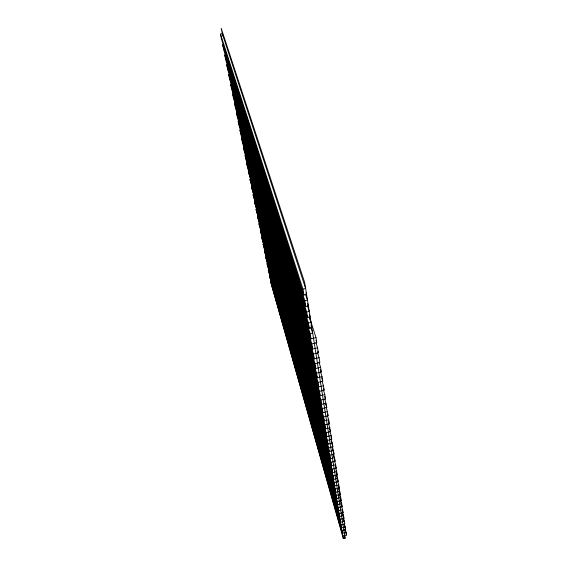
<?xml version="1.0" encoding="UTF-8"?>
<svg xmlns="http://www.w3.org/2000/svg" width="567" height="567" viewBox="0 0 567 567"><rect width="100%" height="100%" fill="white"/><g stroke="black" fill="none" stroke-linecap="round" stroke-linejoin="round"><path stroke-width="0.85" d="M345.112 528.94L346.097 532.335L342.482 533.285L342.043 530.556L345.672 529.606L344.268 523.454M222.746 35.934L221.222 28.35L304.692 282.564L345.14 538.182L343.354 538.65L342.922 535.978L346.515 535.042L346.097 532.335M337.847 504.658L337.358 501.618L263.024 244.03L337.847 504.658L341.66 503.666L340.668 500.278M341.596 506.26L342.588 509.655L338.818 510.64L338.336 507.663L342.128 506.678L341.66 503.666M342.503 512.114L343.496 515.509L339.768 516.487L339.293 513.574L343.042 512.596L342.588 509.655M343.396 517.841L344.382 521.243L340.689 522.207L340.228 519.358L343.942 518.394L343.496 515.509M345.246 526.849L341.596 527.806L341.143 525.021L344.814 524.057L344.382 521.243M337.755 481.489L338.761 484.877L334.813 485.898L334.282 482.645L338.251 481.617L336.741 474.926M338.747 487.889L339.746 491.284L335.848 492.298L335.331 489.115L339.257 488.095L338.761 484.877M339.718 494.148L340.717 497.543L336.862 498.549L336.359 495.438L340.235 494.431L339.746 491.284M337.358 501.618L341.192 500.626L340.717 497.543M330.419 458.76L329.838 455.181L253.002 194.566L330.419 458.76L334.558 457.697L333.29 453.458M334.636 461.34L335.643 464.734L331.553 465.791L330.993 462.296L335.104 461.24L334.558 457.697M335.699 468.214L336.706 471.609L332.666 472.651L332.113 469.242L336.181 468.193L335.643 464.734M337.748 478.321L333.75 479.349L333.212 476.018L337.23 474.983L336.706 471.609M329.845 431.289L331.128 435.52L326.833 436.618L326.209 432.763L330.533 431.664L328.64 423.514M331.022 438.865L332.297 443.096L328.059 444.181L327.45 440.424L331.716 439.333L331.128 435.52M332.17 446.243L333.439 450.489L329.25 451.559L328.662 447.895L332.872 446.817L332.297 443.096M329.838 455.181L334.006 454.117L333.439 450.489M326.138 407.382L327.428 411.607L322.963 412.741L322.29 408.573L326.79 407.439L324.834 398.991M327.407 415.561L328.697 419.786L324.289 420.905L323.629 416.844L328.066 415.724L327.428 411.607M329.93 427.752L325.578 428.858L324.934 424.91L329.314 423.797L328.697 419.786M318.782 386.914L318.052 382.399L238.147 121.239L239.033 125.64L318.782 386.914L323.431 385.744L322.12 381.52M323.233 389.529L324.799 394.597L320.213 395.752L319.505 391.365L324.126 390.202L323.431 385.744M326.131 403.215L321.609 404.356L320.915 400.082L325.472 398.934L324.799 394.597M318.987 362.228L320.582 367.296L315.805 368.493L315.032 363.723L319.845 362.526L319.093 357.685L317.492 352.617M320.447 371.583L322.028 376.644L317.314 377.828L316.563 373.192L321.312 372.002L320.582 367.296M318.052 382.399L322.736 381.23L322.028 376.644M229.883 74.504L228.728 74.766L229.713 79.621L311 338.846L315.989 337.613L309.788 318.222M315.961 342.737L317.57 347.791L312.651 349.01L311.829 343.963L316.783 342.737L315.989 337.613M319.093 357.685L314.246 358.89L313.452 353.985L318.335 352.773L317.57 347.791M309.32 314.444L310.135 316.967L307.562 317.598L306.669 312.084L309.263 311.446L307.357 305.549M311.035 325.231L311.843 327.754L309.306 328.378L308.441 323.027L310.992 322.403L309.107 316.499M311 338.846L310.163 333.651L312.672 333.027L310.801 327.131M303.905 295.031L302.962 289.17L305.634 288.518L222.292 33.68L220.485 34.084L221.555 39.357L303.905 295.031L306.563 294.386L306.01 292.707M307.555 303.324L308.377 305.847L305.762 306.492L304.84 300.808L307.477 300.163L305.563 294.266M309.306 328.378L227.736 69.861L226.729 64.9L227.899 64.638M305.762 306.492L223.66 49.733L222.611 44.566L223.802 44.304M220.485 34.084L302.962 289.17M222.611 44.566L304.84 300.808M315.975 340.207L316.514 341.894M306.669 312.084L224.695 54.843L225.716 59.896L307.562 317.598M317.803 351.086L318.335 352.773M226.729 64.9L308.441 323.027M228.728 74.766L310.163 333.651M320.518 369.478L321.312 372.002M311.829 343.963L230.684 84.426L231.655 89.189L312.651 349.01M321.68 377.849L322.736 381.23M313.452 353.985L232.605 93.902L233.554 98.573L314.246 358.89M323.601 388.508L324.126 390.202M315.032 363.723L234.49 103.194L235.418 107.765L315.805 368.493M324.693 396.397L325.472 398.934M316.563 373.192L236.333 112.301L237.247 116.788L317.314 377.828M325.749 404.058L326.79 407.439M327.549 414.03L328.066 415.724M319.505 391.365L239.919 129.999L240.798 134.322L320.213 395.752M328.541 421.26L329.314 423.797M320.915 400.082L241.662 138.603L242.52 142.841L321.609 404.356M329.76 429.12L330.533 431.664M330.951 436.796L331.716 439.333M322.29 408.573L243.371 147.044L244.214 151.205L322.963 412.741M331.348 441.743L332.872 446.817M323.629 416.844L245.05 155.33L245.88 159.419L324.289 420.905M332.482 449.029L334.006 454.117M324.934 424.91L246.702 163.466L247.51 167.478L325.578 428.858M333.084 454.465L333.843 457.002M334.346 458.696L335.104 461.24M326.209 432.763L248.318 171.454L326.833 436.618M335.423 465.649L336.181 468.193M327.45 440.424L249.905 179.292L328.059 444.181M335.976 470.752L337.23 474.983M328.662 447.895L251.465 186.997L329.25 451.559M336.5 475.678L337.252 478.222M337.755 479.923L338.251 481.617M338.754 486.401L339.257 488.095M330.993 462.296L254.505 202.001L331.553 465.791M338.74 489.342L340.235 494.431M332.113 469.242L255.986 209.315L332.666 472.651M339.456 494.679L341.192 500.626M333.212 476.018L257.446 216.495L333.75 479.349M340.391 500.725L342.128 506.678M334.282 482.645L258.871 223.554L334.813 485.898M342.305 510.052L343.042 512.596M342.213 512.448L343.942 518.394M335.331 489.115L260.281 230.493L335.848 492.298M343.34 518.961L344.077 521.512M336.359 495.438L261.663 237.318L336.862 498.549M344.445 525.354L345.672 529.606M345.041 529.932L346.515 535.042M338.336 507.663L264.357 250.628L338.818 510.64M339.293 513.574L265.675 257.127L339.768 516.487M340.228 519.358L266.972 263.513L340.689 522.207M344.41 535.631L345.14 538.182M341.143 525.021L268.241 269.8L341.596 527.806M342.043 530.556L269.495 275.98L342.482 533.285M342.922 535.978L270.728 282.068L343.354 538.65"/></g></svg>
